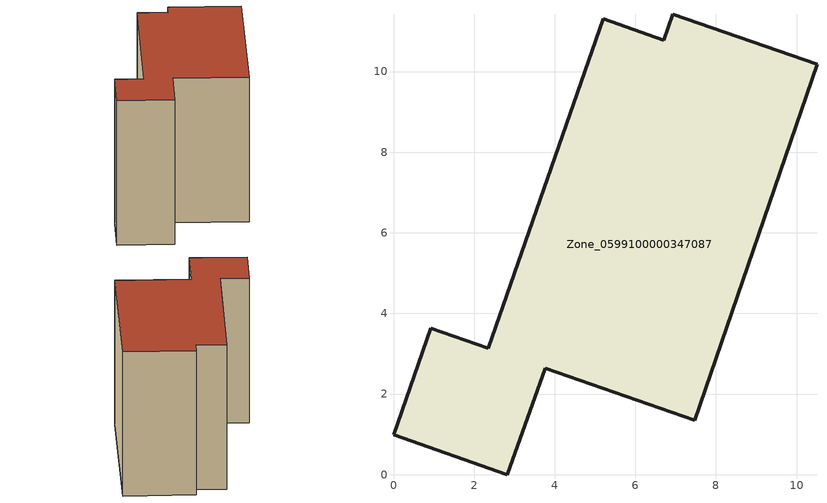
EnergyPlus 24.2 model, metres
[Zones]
Zone_0599100000347087
 floor ground (C_G): 6.93,11.42 10.51,10.18 7.47,1.35 3.76,2.64 2.82,0 0,0.99 0.93,3.63 2.35,3.14 5.2,11.31 6.71,10.78 z0
 wall outside (C_F): 2.35,3.14 0.93,3.63 0,0.99 2.82,0 3.76,2.64 7.47,1.35 10.51,10.18 6.93,11.42 6.71,10.78 5.2,11.31 2.35,3.14 z0:8.07
 roof outside (C_R): 7.47,1.35 10.51,10.18 6.93,11.42 6.71,10.78 5.2,11.31 2.35,3.14 0.93,3.63 0,0.99 2.82,0 3.76,2.64 z8.07
[BUILDING]
Pand.0599100000347087: North Axis=0; Terrain=City; Loads Convergence Tolerance Value=0.04; Temperature Convergence Tolerance Value=0.4; Solar Distribution=FullExterior; Maximum Number of Warmup Days=25; Minimum Number of Warmup Days=1
[Site:Location]
Rotterdam.The.Hague.AP_ZH_NLD Design_Conditions: Latitude=51.96; Longitude=4.45; Time Zone=1; Elevation=-4.5
[SITE:GROUNDTEMPERATURE:BUILDINGSURFACE]
18, 18, 18, 18, 18, 18, 18, 18, 18, 18, 18, 18
[MATERIAL] Thermal Absorptance=0.9; Solar Absorptance=0.7; Visible Absorptance=0.7
Name | Roughness | Thickness | Conductivity | Density | Specific Heat
G.TI.1992-2005 | MediumSmooth | 0.15 | 0.06 | 540 | 1210
F.TI.1992-2005 | Rough | 0.3 | 0.12 | 1920 | 840
R.TI.1992-2005 | MediumRough | 0.2 | 0.08 | 1500 | 1000
[CONSTRUCTION]
C_G: G.TI.1992-2005
C_F: F.TI.1992-2005
C_R: R.TI.1992-2005
[ZONE]
Zone_0599100000347087: Type=1; Multiplier=1; Ceiling Height=Autocalculate; Volume=Autocalculate; Floor Area=autocalculate; Part of Total Floor Area=Yes
[ZONEINFILTRATION:DESIGNFLOWRATE]
Infil_Zone_0599100000347087: Zone or ZoneList or Space or SpaceList=Zone_0599100000347087; Schedule=AlwaysOn; Design Flow Rate Calculation Method=Flow/Area; Flow Rate per Floor Area=0.0015; Constant Term Coefficient=1; Temperature Term Coefficient=0; Velocity Term Coefficient=0; Velocity Squared Term Coefficient=0
[HVACTEMPLATE:ZONE:IDEALLOADSAIRSYSTEM]
Zone_0599100000347087: Maximum Heating Supply Air Temperature=50; Minimum Cooling Supply Air Temperature=13; Maximum Heating Supply Air Humidity Ratio=0.0156; Minimum Cooling Supply Air Humidity Ratio=0.0077; Heating Limit=NoLimit; Cooling Limit=NoLimit; Dehumidification Control Type=ConstantSensibleHeatRatio; Cooling Sensible Heat Ratio=0.7; Dehumidification Setpoint=60; Humidification Control Type=None; Humidification Setpoint=30; Outdoor Air Method=None; Outdoor Air Flow Rate per Person=0.00944; Outdoor Air Flow Rate per Zone Floor Area=0; Outdoor Air Flow Rate per Zone=0; Demand Controlled Ventilation Type=None; Outdoor Air Economizer Type=NoEconomizer; Heat Recovery Type=None; Sensible Heat Recovery Effectiveness=0.7; Latent Heat Recovery Effectiveness=0.65
[ZONECONTROL:THERMOSTAT]
ThermostatControl_Zone_0599100000347087: Zone or ZoneList=Zone_0599100000347087; Control Type Schedule=DualSetpointControlType; Control 1=Thermostat_Zone_0599100000347087; Temperature Difference Between Cutout And Setpoint=0
[THERMOSTATSETPOINT:DUALSETPOINT]
Thermostat_Zone_0599100000347087: Heating Setpoint Temperature Schedule=HeatingSetpoint_Zone_0599100000347087; Cooling Setpoint Temperature Schedule=CoolingSetpoint_Zone_0599100000347087
[SCHEDULE:COMPACT]
HeatingSetpoint_Zone_0599100000347087: Through: 12/31, For: AllDays, Until: 24:00, 21
CoolingSetpoint_Zone_0599100000347087: Through: 12/31, For: AllDays, Until: 24:00, 24
DualSetpointControlType: Through: 12/31, For: AllDays, Until: 24:00, 4
AlwaysOn: Through: 12/31, For: AllDays, Until: 24:00, 1
